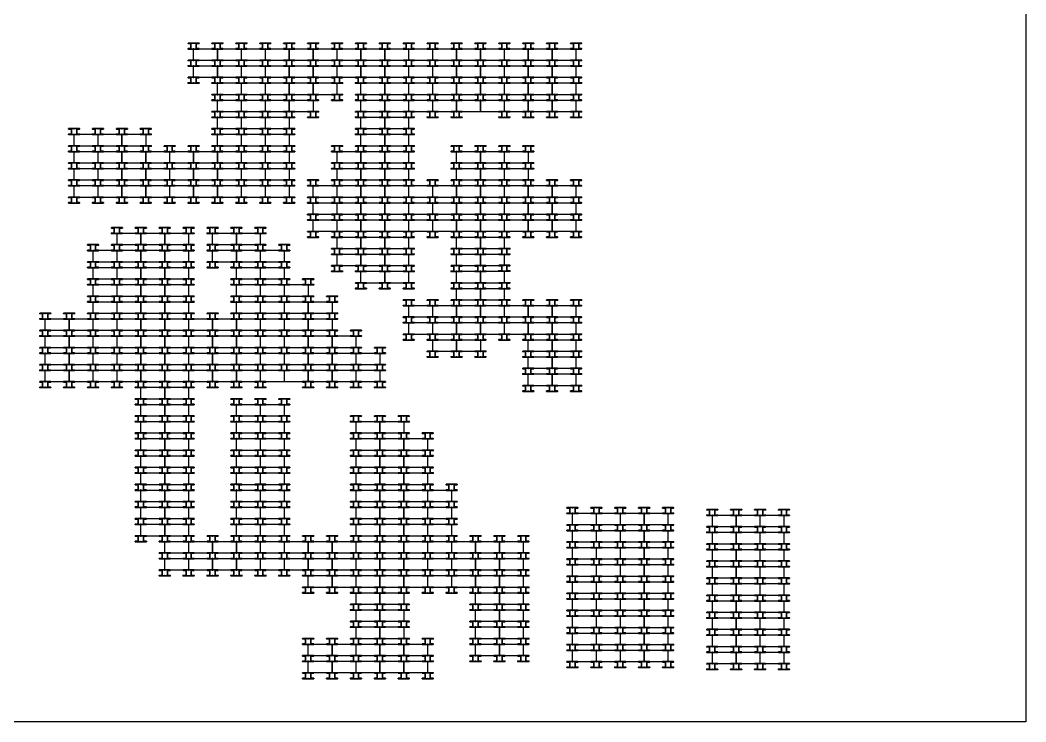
# Model space of a CAD drawing. Header units: inches. Extents: x 3750 to 10146, y -443 to 5941.
# Drawn here: x 6862 to 10146, y -227 to 2064 of the extents above; entities that cross this region are included whole.
import ezdxf

# ---------------------------------------------------------------- set-up
doc = ezdxf.new("R2010")
doc.units = ezdxf.units.IN
doc.header["$LTSCALE"] = 50
doc.header["$MEASUREMENT"] = 0
for name, color, linetype, lineweight in [('E-PANELS', 140, 'Continuous', 30), ('E2-ECOFEET', 254, 'Continuous', 35), ('E3-ECOFEET', 254, 'Continuous', 35)]:
    doc.layers.add(name, color=color, linetype=linetype, lineweight=lineweight)
doc.layers.add('IFI PERIMETER', color=221, linetype='FENCE', plot=False)
doc.layers.get('E2-ECOFEET').off()
doc.styles.get("Standard").update_dxf_attribs({"font": 'arial.ttf'})
doc.linetypes.add('FENCE', pattern='A,0.5,-0.1,["X",Standard,S=0.1,R=0,X=-0.035,Y=-0.05],-0.1', length=0.7)

# ---------------------------------------------------------------- blocks, each defined once
blk = doc.blocks.new('YINGLI 305W 10DEG')
at = {"layer": 'E-PANELS'}
blk.add_lwpolyline([(0, 0), (77.56, 0), (77.56, -38.4), (0, -38.4)], close=True, dxfattribs=at)
blk = doc.blocks.new('EF3')
at = {"layer": 'E3-ECOFEET', "color": 5}
for points in [[(0, 0), (0, -1.5), (9.4, -1.5), (9.4, -18.1), (0, -18.1), (0, -19.6), (36, -19.6), (36, -18.1), (26.6, -18.1), (26.6, -1.5), (36, -1.5), (36, 0), (0, 0)], [(8.8, -8.1), (8.9, -8.1)]]:
    blk.add_lwpolyline(points, dxfattribs=at)
at = {"layer": 'E3-ECOFEET'}
for points in [[(17.2, -1), (17.8, -1), (17.8, -0.5)], [(17.2, -18.5), (17.8, -18.5), (17.8, -19)], [(18.2, -0.5), (18.2, -1), (18.8, -1)], [(18.2, -19), (18.2, -18.5), (18.8, -18.5)]]:
    blk.add_lwpolyline(points, dxfattribs=at)

msp = doc.modelspace()

# ---------------------------------------------------------------- linework, layer by layer
at = {"layer": 'IFI PERIMETER'}
msp.add_lwpolyline([(10146.5, -226.8), (3896.1, -226.8), (3896.1, 5941.5), (10146.5, 5941.5)], close=True, dxfattribs=at)

# ---------------------------------------------------------------- block references
at = {"layer": 'E-PANELS'}
for p in [(7428.8, 1971.1), (7506.9, 1971.1), (7585, 1971.1), (7663, 1971.1), (7741.1, 1971.1), (7819.1, 1971.1), (7897.2, 1971.1), (7975.3, 1971.1), (8053.3, 1971.1), (8131.4, 1971.1), (8209.4, 1971.1), (8287.5, 1971.1), (8365.6, 1971.1), (8443.6, 1971.1), (8521.7, 1971.1), (8599.7, 1971.1), (7428.8, 1915.3), (7506.9, 1915.3), (7585, 1915.3), (7663, 1915.3), (7741.1, 1915.3), (7819.1, 1915.3), (7897.2, 1915.3), (7975.3, 1915.3), (8053.3, 1915.3), (8131.4, 1915.3), (8209.4, 1915.3), (8287.5, 1915.3), (8365.6, 1915.3), (8443.6, 1915.3), (8521.7, 1915.3), (8599.7, 1915.3), (7506.9, 1859.4), (7585, 1859.4), (7663, 1859.4), (7741.1, 1859.4), (7819.1, 1859.4), (7975.3, 1859.4), (8053.3, 1859.4), (8131.4, 1859.4), (8209.4, 1859.4), (8287.5, 1859.4), (8365.6, 1859.4), (8443.6, 1859.4), (8521.7, 1859.4), (8599.7, 1859.4), (7506.9, 1803.5), (7585, 1803.5), (7663, 1803.5), (7741.1, 1803.5), (7975.3, 1803.5), (8053.3, 1803.5), (8131.4, 1803.5), (8209.4, 1803.5), (8287.5, 1803.5), (8365.6, 1803.5), (8443.6, 1803.5), (8521.7, 1803.5), (8599.7, 1803.5), (7506.9, 1747.6), (7585, 1747.6), (7663, 1747.6), (7975.3, 1747.6), (8053.3, 1747.6), (7038.5, 1691.7), (7116.6, 1691.7), (7194.7, 1691.7), (7506.9, 1691.7), (7585, 1691.7), (7663, 1691.7), (7975.3, 1691.7), (8053.3, 1691.7), (7038.5, 1635.8), (7116.6, 1635.8), (7194.7, 1635.8), (7272.7, 1635.8), (7350.8, 1635.8), (7428.8, 1635.8), (7506.9, 1635.8), (7585, 1635.8), (7663, 1635.8), (7897.2, 1635.8), (7975.3, 1635.8), (8053.3, 1635.8), (8287.5, 1635.8), (8365.6, 1635.8), (8443.6, 1635.8), (7038.5, 1579.9), (7116.6, 1579.9), (7194.7, 1579.9), (7272.7, 1579.9), (7350.8, 1579.9), (7428.8, 1579.9), (7506.9, 1579.9), (7585, 1579.9), (7663, 1579.9), (7897.2, 1579.9), (7975.3, 1579.9), (8053.3, 1579.9), (8287.5, 1579.9), (8365.6, 1579.9), (8443.6, 1579.9), (7038.5, 1524), (7116.6, 1524), (7194.7, 1524), (7272.7, 1524), (7350.8, 1524), (7428.8, 1524), (7506.9, 1524), (7585, 1524), (7663, 1524), (7819.1, 1524), (7897.2, 1524), (7975.3, 1524), (8053.3, 1524), (8131.4, 1524), (8209.4, 1524), (8287.5, 1524), (8365.6, 1524), (8443.6, 1524), (8521.7, 1524), (8599.7, 1524), (7819.1, 1468.1), (7897.2, 1468.1), (7975.3, 1468.1), (8053.3, 1468.1), (8131.4, 1468.1), (8209.4, 1468.1), (8287.5, 1468.1), (8365.6, 1468.1), (8443.6, 1468.1), (8521.7, 1468.1), (8599.7, 1468.1), (7819.1, 1412.2), (7897.2, 1412.2), (7975.3, 1412.2), (8053.3, 1412.2), (8131.4, 1412.2), (8209.4, 1412.2), (8287.5, 1412.2), (8365.6, 1412.2), (8443.6, 1412.2), (8521.7, 1412.2), (8599.7, 1412.2), (7178.6, 1368.7), (7256.7, 1368.7), (7334.7, 1368.7), (7490.8, 1368.7), (7568.9, 1368.7), (7897.2, 1356.3), (7975.3, 1356.3), (8053.3, 1356.3), (8287.5, 1356.3), (8365.6, 1356.3), (7100.5, 1312.8), (7178.6, 1312.8), (7256.7, 1312.8), (7334.7, 1312.8), (7490.8, 1312.8), (7568.9, 1312.8), (7647, 1312.8), (7897.2, 1300.4), (7975.3, 1300.4), (8053.3, 1300.4), (8287.5, 1300.4), (8365.6, 1300.4), (7100.5, 1256.9), (7178.6, 1256.9), (7256.7, 1256.9), (7334.7, 1256.9), (7568.9, 1256.9), (7647, 1256.9), (7975.3, 1244.5), (8053.3, 1244.5), (8287.5, 1244.5), (8365.6, 1244.5), (7100.5, 1201), (7178.6, 1201), (7256.7, 1201), (7334.7, 1201), (7568.9, 1201), (7647, 1201), (7725, 1201), (8287.5, 1188.6), (8365.6, 1188.6), (7100.5, 1145.1), (7178.6, 1145.1), (7256.7, 1145.1), (7334.7, 1145.1), (7568.9, 1145.1), (7647, 1145.1), (7725, 1145.1), (7803.1, 1145.1), (8131.4, 1132.7), (8209.4, 1132.7), (8287.5, 1132.7), (8365.6, 1132.7), (8443.6, 1132.7), (8521.7, 1132.7), (8599.7, 1132.7), (6944.4, 1089.2), (7022.5, 1089.2), (7100.5, 1089.2), (7178.6, 1089.2), (7256.7, 1089.2), (7334.7, 1089.2), (7412.8, 1089.2), (7490.8, 1089.2), (7568.9, 1089.2), (7647, 1089.2), (7725, 1089.2), (7803.1, 1089.2), (8131.4, 1076.8), (8209.4, 1076.8), (8287.5, 1076.8), (8365.6, 1076.8), (8443.6, 1076.8), (8521.7, 1076.8), (8599.7, 1076.8), (6944.4, 1033.3), (7022.5, 1033.3), (7100.5, 1033.3), (7178.6, 1033.3), (7256.7, 1033.3), (7334.7, 1033.3), (7412.8, 1033.3), (7490.8, 1033.3), (7568.9, 1033.3), (7647, 1033.3), (7725, 1033.3), (7803.1, 1033.3), (7881.1, 1033.3), (8209.4, 1020.9), (8287.5, 1020.9), (8521.7, 1020.9), (8599.7, 1020.9), (6944.4, 977.4), (7022.5, 977.4), (7100.5, 977.4), (7178.6, 977.4), (7256.7, 977.4), (7334.7, 977.4), (7412.8, 977.4), (7490.8, 977.4), (7568.9, 977.4), (7647, 977.4), (7725, 977.4), (7803.1, 977.4), (7881.1, 977.4), (7959.2, 977.4), (8521.7, 965), (8599.7, 965), (6944.4, 921.5), (7022.5, 921.5), (7100.5, 921.5), (7178.6, 921.5), (7256.7, 921.5), (7334.7, 921.5), (7412.8, 921.5), (7490.8, 921.5), (7568.9, 921.5), (7647, 921.5), (7725, 921.5), (7803.1, 921.5), (7881.1, 921.5), (7959.2, 921.5), (8521.7, 909.2), (8599.7, 909.2), (7256.7, 865.6), (7334.7, 865.6), (7256.7, 809.7), (7334.7, 809.7), (7568.9, 809.7), (7647, 809.7), (7256.7, 753.8), (7334.7, 753.8), (7568.9, 753.8), (7647, 753.8), (7959.2, 753.8), (8037.3, 753.8), (7256.7, 697.9), (7334.7, 697.9), (7568.9, 697.9), (7647, 697.9), (7959.2, 697.9), (8037.3, 697.9), (8115.3, 697.9), (7256.7, 642), (7334.7, 642), (7568.9, 642), (7647, 642), (7959.2, 642), (8037.3, 642), (8115.3, 642), (7256.7, 586.1), (7334.7, 586.1), (7568.9, 586.1), (7647, 586.1), (7959.2, 586.1), (8037.3, 586.1), (8115.3, 586.1), (7256.7, 530.2), (7334.7, 530.2), (7568.9, 530.2), (7647, 530.2), (7959.2, 530.2), (8037.3, 530.2), (8115.3, 530.2), (8193.4, 530.2), (7256.7, 474.4), (7334.7, 474.4), (7568.9, 474.4), (7647, 474.4), (7959.2, 474.4), (8037.3, 474.4), (8115.3, 474.4), (8193.4, 474.4), (8666, 454.5, -1022.9), (8744.1, 454.5, -1022.9), (8822.2, 454.5, -1022.9), (8900.2, 454.5, -1022.9), (9122.6, 448.2), (9200.6, 448.2), (9278.7, 448.2), (7256.7, 418.5), (7334.7, 418.5), (7568.9, 418.5), (7647, 418.5), (7959.2, 418.5), (8037.3, 418.5), (8115.3, 418.5), (8193.4, 418.5), (8666, 398.6, -1022.9), (8744.1, 398.6, -1022.9), (8822.2, 398.6, -1022.9), (8900.2, 398.6, -1022.9), (7334.7, 362.6), (7412.8, 362.6), (7490.8, 362.6), (7568.9, 362.6), (7647, 362.6), (7725, 362.6), (7803.1, 362.6), (7881.1, 362.6), (7959.2, 362.6), (8037.3, 362.6), (8115.3, 362.6), (8193.4, 362.6), (8271.4, 362.6), (8349.5, 362.6), (8427.6, 362.6), (9122.6, 392.3), (9200.6, 392.3), (9278.7, 392.3), (8666, 342.7, -1022.9), (8744.1, 342.7, -1022.9), (8822.2, 342.7, -1022.9), (8900.2, 342.7, -1022.9), (9122.6, 336.4), (9200.6, 336.4), (9278.7, 336.4), (7334.7, 306.7), (7412.8, 306.7), (7490.8, 306.7), (7568.9, 306.7), (7647, 306.7), (7725, 306.7), (7803.1, 306.7), (7881.1, 306.7), (7959.2, 306.7), (8037.3, 306.7), (8115.3, 306.7), (8193.4, 306.7), (8271.4, 306.7), (8349.5, 306.7), (8427.6, 306.7), (8666, 286.8, -1022.9), (8744.1, 286.8, -1022.9), (8822.2, 286.8, -1022.9), (8900.2, 286.8, -1022.9), (9122.6, 280.5), (9200.6, 280.5), (9278.7, 280.5), (7803.1, 250.8), (7881.1, 250.8), (7959.2, 250.8), (8037.3, 250.8), (8115.3, 250.8), (8193.4, 250.8), (8271.4, 250.8), (8349.5, 250.8), (8427.6, 250.8), (8666, 230.9, -1022.9), (8744.1, 230.9, -1022.9), (8822.2, 230.9, -1022.9), (8900.2, 230.9, -1022.9), (9122.6, 224.6), (9200.6, 224.6), (9278.7, 224.6), (7959.2, 194.9), (8037.3, 194.9), (8349.5, 194.9), (8427.6, 194.9), (8666, 175, -1022.9), (8744.1, 175, -1022.9), (8822.2, 175, -1022.9), (8900.2, 175, -1022.9), (9122.6, 168.7), (9200.6, 168.7), (9278.7, 168.7), (7959.2, 139), (8037.3, 139), (8349.5, 139), (8427.6, 139), (8666, 119.1, -1022.9), (8744.1, 119.1, -1022.9), (8822.2, 119.1, -1022.9), (8900.2, 119.1, -1022.9), (9122.6, 112.8), (9200.6, 112.8), (9278.7, 112.8), (7959.2, 83.1), (8037.3, 83.1), (8349.5, 83.1), (8427.6, 83.1), (8666, 63.2, -1022.9), (8744.1, 63.2, -1022.9), (8822.2, 63.2, -1022.9), (8900.2, 63.2, -1022.9), (9122.6, 56.9), (9200.6, 56.9), (9278.7, 56.9), (7803.1, 27.2), (7881.1, 27.2), (7959.2, 27.2), (8037.3, 27.2), (8115.3, 27.2), (8349.5, 27.2), (8427.6, 27.2), (8666, 7.3, -1022.9), (8744.1, 7.3, -1022.9), (8822.2, 7.3, -1022.9), (8900.2, 7.3, -1022.9), (9122.6, 1.1), (9200.6, 1.1), (9278.7, 1.1), (7803.1, -28.7), (7881.1, -28.7), (7959.2, -28.7), (8037.3, -28.7), (8115.3, -28.7)]:
    msp.add_blockref('YINGLI 305W 10DEG', p, dxfattribs=at)
at = {"layer": 'E2-ECOFEET'}
for p in [(7410.6, 1989.7), (7488.7, 1989.7), (7566.7, 1989.7), (7644.8, 1989.7), (7722.8, 1989.7), (7800.9, 1989.7), (7879, 1989.7), (7957, 1989.7), (8035.1, 1989.7), (8113.1, 1989.7), (8191.2, 1989.7), (8269.3, 1989.7), (8347.3, 1989.7), (8425.4, 1989.7), (8503.4, 1989.7), (8581.5, 1989.7), (8659.6, 1989.7), (7410.6, 1933.8), (7488.7, 1933.8), (7566.7, 1933.8), (7644.8, 1933.8), (7722.8, 1933.8), (7800.9, 1933.8), (7879, 1933.8), (7957, 1933.8), (8035.1, 1933.8), (8113.1, 1933.8), (8191.2, 1933.8), (8269.3, 1933.8), (8347.3, 1933.8), (8425.4, 1933.8), (8503.4, 1933.8), (8581.5, 1933.8), (8659.6, 1933.8), (7410.6, 1877.9), (7488.7, 1877.9), (7566.7, 1877.9), (7644.8, 1877.9), (7722.8, 1877.9), (7800.9, 1877.9), (7879, 1877.9), (7957, 1877.9), (8035.1, 1877.9), (8113.1, 1877.9), (8191.2, 1877.9), (8269.3, 1877.9), (8347.3, 1877.9), (8425.4, 1877.9), (8503.4, 1877.9), (8581.5, 1877.9), (8659.6, 1877.9), (7488.7, 1822), (7566.7, 1822), (7644.8, 1822), (7722.8, 1822), (7800.9, 1822), (7879, 1822), (7957, 1822), (8035.1, 1822), (8113.1, 1822), (8191.2, 1822), (8269.3, 1822), (8347.3, 1822), (8425.4, 1822), (8503.4, 1822), (8581.5, 1822), (8659.6, 1822), (7488.7, 1766.1), (7566.7, 1766.1), (7644.8, 1766.1), (7722.8, 1766.1), (7800.9, 1766.1), (7957, 1766.1), (8035.1, 1766.1), (8113.1, 1766.1), (8191.2, 1766.1), (8269.3, 1766.1), (8425.4, 1766.1), (8503.4, 1766.1), (8581.5, 1766.1), (8659.6, 1766.1), (7020.3, 1710.2), (7098.4, 1710.2), (7176.4, 1710.2), (7254.5, 1710.2), (7488.7, 1710.2), (7566.7, 1710.2), (7644.8, 1710.2), (7722.8, 1710.2), (7957, 1710.2), (8035.1, 1710.2), (8113.1, 1710.2), (7020.3, 1654.3), (7098.4, 1654.3), (7176.4, 1654.3), (7254.5, 1654.3), (7332.5, 1654.3), (7410.6, 1654.3), (7488.7, 1654.3), (7566.7, 1654.3), (7644.8, 1654.3), (7722.8, 1654.3), (7879, 1654.3), (7957, 1654.3), (8035.1, 1654.3), (8113.1, 1654.3), (8269.3, 1654.3), (8347.3, 1654.3), (8425.4, 1654.3), (8503.4, 1654.3), (7020.3, 1598.4), (7098.4, 1598.4), (7176.4, 1598.4), (7254.5, 1598.4), (7332.5, 1598.4), (7410.6, 1598.4), (7488.7, 1598.4), (7566.7, 1598.4), (7644.8, 1598.4), (7722.8, 1598.4), (7879, 1598.4), (7957, 1598.4), (8035.1, 1598.4), (8113.1, 1598.4), (8269.3, 1598.4), (8347.3, 1598.4), (8425.4, 1598.4), (8503.4, 1598.4), (7020.3, 1542.5), (7098.4, 1542.5), (7176.4, 1542.5), (7254.5, 1542.5), (7332.5, 1542.5), (7410.6, 1542.5), (7488.7, 1542.5), (7566.7, 1542.5), (7644.8, 1542.5), (7722.8, 1542.5), (7800.9, 1542.5), (7879, 1542.5), (7957, 1542.5), (8035.1, 1542.5), (8113.1, 1542.5), (8191.2, 1542.5), (8269.3, 1542.5), (8347.3, 1542.5), (8425.4, 1542.5), (8503.4, 1542.5), (8581.5, 1542.5), (8659.6, 1542.5), (7020.3, 1486.6), (7098.4, 1486.6), (7176.4, 1486.6), (7254.5, 1486.6), (7332.5, 1486.6), (7410.6, 1486.6), (7488.7, 1486.6), (7566.7, 1486.6), (7644.8, 1486.6), (7722.8, 1486.6), (7800.9, 1486.6), (7879, 1486.6), (7957, 1486.6), (8035.1, 1486.6), (8113.1, 1486.6), (8191.2, 1486.6), (8269.3, 1486.6), (8347.3, 1486.6), (8425.4, 1486.6), (8503.4, 1486.6), (8581.5, 1486.6), (8659.6, 1486.6), (7800.9, 1430.7), (7879, 1430.7), (7957, 1430.7), (8035.1, 1430.7), (8113.1, 1430.7), (8191.2, 1430.7), (8269.3, 1430.7), (8347.3, 1430.7), (8425.4, 1430.7), (8503.4, 1430.7), (8581.5, 1430.7), (8659.6, 1430.7), (7160.3, 1387.2), (7238.4, 1387.2), (7316.5, 1387.2), (7394.5, 1387.2), (7472.6, 1387.2), (7550.6, 1387.2), (7628.7, 1387.2), (7800.9, 1374.8), (7879, 1374.8), (7957, 1374.8), (8035.1, 1374.8), (8113.1, 1374.8), (8191.2, 1374.8), (8269.3, 1374.8), (8347.3, 1374.8), (8425.4, 1374.8), (8503.4, 1374.8), (8581.5, 1374.8), (8659.6, 1374.8), (7082.3, 1331.3), (7160.3, 1331.3), (7238.4, 1331.3), (7316.5, 1331.3), (7394.5, 1331.3), (7472.6, 1331.3), (7550.6, 1331.3), (7628.7, 1331.3), (7706.8, 1331.3), (7879, 1318.9), (7957, 1318.9), (8035.1, 1318.9), (8113.1, 1318.9), (8269.3, 1318.9), (8347.3, 1318.9), (8425.4, 1318.9), (7082.3, 1275.4), (7160.3, 1275.4), (7238.4, 1275.4), (7316.5, 1275.4), (7394.5, 1275.4), (7472.6, 1275.4), (7550.6, 1275.4), (7628.7, 1275.4), (7706.8, 1275.4), (7879, 1263), (7957, 1263), (8035.1, 1263), (8113.1, 1263), (8269.3, 1263), (8347.3, 1263), (8425.4, 1264.1), (7082.3, 1219.5), (7160.3, 1219.5), (7238.4, 1219.5), (7316.5, 1219.5), (7394.5, 1219.5), (7550.6, 1219.5), (7628.7, 1219.5), (7706.8, 1219.5), (7784.8, 1219.5), (7957, 1207.2), (8035.1, 1207.2), (8113.1, 1207.2), (8269.3, 1207.2), (8347.3, 1207.2), (8425.4, 1207.2), (7082.3, 1163.6), (7160.3, 1163.6), (7238.4, 1163.6), (7316.5, 1163.6), (7394.5, 1163.6), (7550.6, 1163.6), (7628.7, 1163.6), (7706.8, 1163.6), (7784.8, 1163.6), (7862.9, 1163.6), (8113.1, 1151.3), (8191.2, 1151.3), (8269.3, 1151.3), (8347.3, 1151.3), (8425.4, 1151.3), (8503.4, 1151.3), (8581.5, 1151.3), (8659.6, 1151.3), (6926.2, 1107.7), (7004.2, 1107.7), (7082.3, 1107.7), (7160.3, 1107.7), (7238.4, 1107.7), (7316.5, 1107.7), (7394.5, 1107.7), (7472.6, 1107.7), (7550.6, 1107.7), (7628.7, 1107.7), (7706.8, 1107.7), (7784.8, 1107.7), (7862.9, 1107.7), (8113.1, 1095.4), (8191.2, 1095.4), (8269.3, 1095.4), (8347.3, 1095.4), (8425.4, 1095.4), (8503.4, 1095.4), (8581.5, 1095.4), (8659.6, 1095.4), (6926.2, 1051.8), (7004.2, 1051.8), (7082.3, 1051.8), (7160.3, 1051.8), (7238.4, 1051.8), (7316.5, 1051.8), (7394.5, 1051.8), (7472.6, 1051.8), (7550.6, 1051.8), (7628.7, 1051.8), (7706.8, 1051.8), (7784.8, 1051.8), (7862.9, 1051.8), (7940.9, 1051.8), (8113.1, 1039.5), (8191.2, 1039.5), (8269.3, 1039.5), (8347.3, 1039.5), (8425.4, 1039.5), (8503.4, 1039.5), (8581.5, 1039.5), (8659.6, 1039.5), (6926.2, 995.9), (7004.2, 995.9), (7082.3, 995.9), (7160.3, 995.9), (7238.4, 995.9), (7316.5, 995.9), (7394.5, 995.9), (7472.6, 995.9), (7550.6, 995.9), (7628.7, 995.9), (7706.8, 995.9), (7784.8, 995.9), (7862.9, 995.9), (7940.9, 995.9), (8019, 995.9), (8191.2, 983.6), (8269.3, 983.6), (8347.3, 983.6), (8503.4, 983.6), (8581.5, 983.6), (8659.6, 983.6), (6926.2, 940), (7004.2, 940), (7082.3, 940), (7160.3, 940), (7238.4, 940), (7316.5, 940), (7394.5, 940), (7472.6, 940), (7550.6, 940), (7628.7, 940), (7706.8, 940), (7784.8, 940), (7862.9, 940), (7940.9, 940), (8019, 940), (8503.4, 927.7), (8581.5, 927.7), (8659.6, 927.7), (6926.2, 884.1), (7004.2, 884.1), (7082.3, 884.1), (7160.3, 884.1), (7238.4, 884.1), (7316.5, 884.1), (7394.5, 884.1), (7472.6, 884.1), (7550.6, 884.1), (7628.7, 884.1), (7784.8, 884.1), (7862.9, 884.1), (7940.9, 884.1), (8019, 884.1), (8503.4, 871.8), (8581.5, 871.8), (8659.6, 871.8), (7238.4, 828.2), (7316.5, 828.2), (7394.5, 828.2), (7550.6, 828.2), (7628.7, 828.2), (7706.8, 828.2), (7238.4, 772.4), (7316.5, 772.4), (7394.5, 772.4), (7550.6, 772.4), (7628.7, 772.4), (7706.8, 772.4), (7940.9, 772.4), (8019, 772.4), (8097.1, 772.4), (7238.4, 716.5), (7316.5, 716.5), (7394.5, 716.5), (7550.6, 716.5), (7628.7, 716.5), (7706.8, 716.5), (7940.9, 716.5), (8019, 716.5), (8097.1, 716.5), (8175.1, 716.5), (7238.4, 660.6), (7316.5, 660.6), (7394.5, 660.6), (7550.6, 660.6), (7628.7, 660.6), (7706.8, 660.6), (7940.9, 660.6), (8019, 660.6), (8097.1, 660.6), (8175.1, 660.6), (7238.4, 604.7), (7316.5, 604.7), (7394.5, 604.7), (7550.6, 604.7), (7628.7, 604.7), (7706.8, 604.7), (7940.9, 604.7), (8019, 604.7), (8097.1, 604.7), (8175.1, 604.7), (7238.4, 548.8), (7316.5, 548.8), (7394.5, 548.8), (7550.6, 548.8), (7628.7, 548.8), (7706.8, 548.8), (7940.9, 548.8), (8019, 548.8), (8097.1, 548.8), (8175.1, 548.8), (8253.2, 548.8), (7238.4, 492.9), (7316.5, 492.9), (7394.5, 492.9), (7550.6, 492.9), (7628.7, 492.9), (7706.8, 492.9), (7940.9, 492.9), (8019, 492.9), (8097.1, 492.9), (8175.1, 492.9), (8253.2, 492.9), (8647.8, 473, -1022.9), (8725.9, 473, -1022.9), (8803.9, 473, -1022.9), (8882, 473, -1022.9), (8960, 473, -1022.9), (9104.3, 466.7), (9182.4, 466.7), (9260.4, 466.7), (9338.5, 466.7), (7238.4, 437), (7316.5, 437), (7394.5, 437), (7550.6, 437), (7628.7, 437), (7706.8, 437), (7940.9, 437), (8019, 437), (8097.1, 437), (8175.1, 437), (8253.2, 437), (8647.8, 417.1, -1022.9), (8725.9, 417.1, -1022.9), (8803.9, 417.1, -1022.9), (8882, 417.1, -1022.9), (8960, 417.1, -1022.9), (9104.3, 410.8), (9182.4, 410.8), (9260.4, 410.8), (9338.5, 410.8), (7238.4, 381.1), (7316.5, 381.1), (7394.5, 381.1), (7472.6, 381.1), (7550.6, 381.1), (7628.7, 381.1), (7706.8, 381.1), (7784.8, 381.1), (7862.9, 381.1), (7940.9, 381.1), (8019, 381.1), (8097.1, 381.1), (8175.1, 381.1), (8253.2, 381.1), (8331.2, 381.1), (8409.3, 381.1), (8487.4, 381.1), (8647.8, 361.2, -1022.9), (8725.9, 361.2, -1022.9), (8803.9, 361.2, -1022.9), (8882, 361.2, -1022.9), (8960, 361.2, -1022.9), (9104.3, 354.9), (9182.4, 354.9), (9260.4, 354.9), (9338.5, 354.9), (7316.5, 325.2), (7394.5, 325.2), (7472.6, 325.2), (7550.6, 325.2), (7628.7, 325.2), (7706.8, 325.2), (7784.8, 325.2), (7862.9, 325.2), (7940.9, 325.2), (8019, 325.2), (8097.1, 325.2), (8175.1, 325.2), (8253.2, 325.2), (8331.2, 325.2), (8409.3, 325.2), (8487.4, 325.2), (8647.8, 305.3, -1022.9), (8725.9, 305.3, -1022.9), (8803.9, 305.3, -1022.9), (8882, 305.3, -1022.9), (8960, 305.3, -1022.9), (9104.3, 299), (9182.4, 299), (9260.4, 299), (9338.5, 299), (7316.5, 269.3), (7394.5, 269.3), (7472.6, 269.3), (7550.6, 269.3), (7628.7, 269.3), (7706.8, 269.3), (7784.8, 269.3), (7862.9, 269.3), (7940.9, 269.3), (8019, 269.3), (8097.1, 269.3), (8175.1, 269.3), (8253.2, 269.3), (8331.2, 269.3), (8409.3, 269.3), (8487.4, 269.3), (8647.8, 249.4, -1022.9), (8725.9, 249.4, -1022.9), (8803.9, 249.4, -1022.9), (8882, 249.4, -1022.9), (8960, 249.4, -1022.9), (9104.3, 243.2), (9182.4, 243.2), (9260.4, 243.2), (9338.5, 243.2), (7784.8, 213.4), (7862.9, 213.4), (7940.9, 213.4), (8019, 213.4), (8097.1, 213.4), (8175.1, 213.4), (8253.2, 213.4), (8331.2, 213.4), (8409.3, 213.4), (8487.4, 213.4), (8647.8, 193.5, -1022.9), (8725.9, 193.5, -1022.9), (8803.9, 193.5, -1022.9), (8882, 193.5, -1022.9), (8960, 193.5, -1022.9), (9104.3, 187.3), (9182.4, 187.3), (9260.4, 187.3), (9338.5, 187.3), (7940.9, 157.5), (8019, 157.5), (8097.1, 157.5), (8331.2, 157.5), (8409.3, 157.5), (8487.4, 157.5), (8647.8, 137.7, -1022.9), (8725.9, 137.7, -1022.9), (8803.9, 137.7, -1022.9), (8882, 137.7, -1022.9), (8960, 137.7, -1022.9), (7940.9, 101.6), (8019, 101.6), (8097.1, 101.6), (8331.2, 101.6), (8409.3, 101.6), (8487.4, 101.6), (9104.3, 131.4), (9182.4, 131.4), (9260.4, 131.4), (9338.5, 131.4), (8647.8, 81.8, -1022.9), (8725.9, 81.8, -1022.9), (8803.9, 81.8, -1022.9), (8882, 81.8, -1022.9), (8960, 81.8, -1022.9), (9104.3, 75.5), (9182.4, 75.5), (9260.4, 75.5), (9338.5, 75.5), (7784.8, 45.7), (7862.9, 45.7), (7940.9, 45.7), (8019, 45.7), (8097.1, 45.7), (8175.1, 45.7), (8331.2, 45.7), (8409.3, 45.7), (8487.4, 45.7), (8647.8, 25.9, -1022.9), (8725.9, 25.9, -1022.9), (8803.9, 25.9, -1022.9), (8882, 25.9, -1022.9), (8960, 25.9, -1022.9), (9104.3, 19.6), (9182.4, 19.6), (9260.4, 19.6), (9338.5, 19.6), (7784.8, -10.2), (7862.9, -10.2), (7940.9, -10.2), (8019, -10.2), (8097.1, -10.2), (8175.1, -10.2), (8331.2, -10.2), (8409.3, -10.2), (8487.4, -10.2), (8647.8, -30, -1022.9), (8725.9, -30, -1022.9), (8803.9, -30, -1022.9), (8882, -30, -1022.9), (8960, -30, -1022.9), (9104.3, -36.3), (9182.4, -36.3), (9260.4, -36.3), (9338.5, -36.3), (7784.8, -66.1), (7862.9, -66.1), (7940.9, -66.1), (8019, -66.1), (8097.1, -66.1), (8175.1, -66.1)]:
    msp.add_blockref('EF3', p, dxfattribs=at)

doc.saveas('drawing.dxf')
